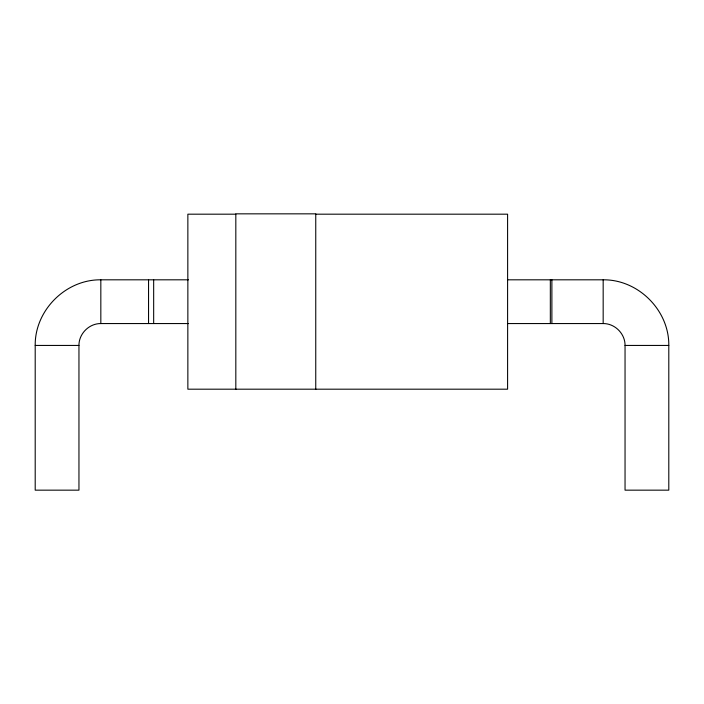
<?xml version="1.0" encoding="UTF-8"?>
<svg xmlns="http://www.w3.org/2000/svg" width="704" height="704" viewBox="0 0 704 704"><rect width="100%" height="100%" fill="white"/><g stroke="black" fill="none" stroke-linecap="round" stroke-linejoin="round"><path stroke-width="1.06" d="M188.452 323.558L100.83 323.558C89.126 323.426 78.813 333.731 78.954 345.435L78.954 490.16L35.2 490.16L35.2 345.435C34.795 310.332 65.718 279.4 100.83 279.814L188.452 279.814M235.822 214.183L187.862 214.183L187.862 389.189L507.593 389.189L507.593 214.183L315.753 214.183M507.672 279.814L603.17 279.814C638.282 279.4 669.205 310.332 668.8 345.435L668.8 490.16L625.046 490.16L625.046 345.435C625.187 333.731 614.874 323.426 603.17 323.558L507.672 323.558M35.2 345.435L78.954 345.435M625.046 345.435L668.8 345.435M603.17 279.814L603.17 323.558M551.883 279.814L551.883 323.558M550.334 279.814L550.334 323.558M315.753 389.523L315.753 213.84L235.822 213.84L235.822 389.523M153.666 279.814L153.666 323.558M148.553 279.814L148.553 323.558M100.83 279.814L100.83 323.558"/></g></svg>
